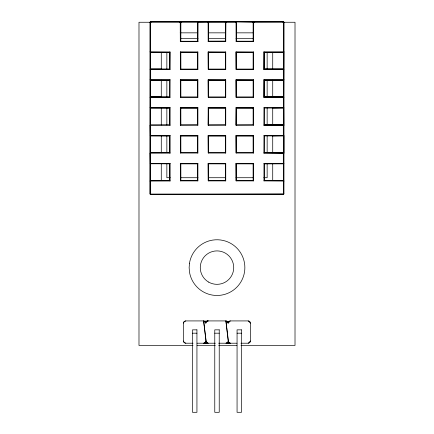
<?xml version="1.0" encoding="UTF-8"?>
<svg xmlns="http://www.w3.org/2000/svg" width="434" height="434" viewBox="0 0 434 434"><rect width="100%" height="100%" fill="white"/><g stroke="black" fill="none" stroke-linecap="round" stroke-linejoin="round"><path stroke-width="0.65" d="M150.62 164.117L150.62 162.766M150.636 136.39L150.636 135.034M150.674 52.519L150.679 51.169M197.893 69.456L197.503 69.071L197.524 52.324L180.723 52.292L180.777 69.071L180.387 69.456L180.305 51.868L197.893 51.955L197.893 69.456L180.387 69.456M225.913 21.705L225.36 22.259L225.36 41.203L208.64 41.203L208.163 41.68L225.751 41.593L225.365 41.208L225.387 22.259L225.913 21.705L225.751 41.593L208.163 41.68L208.087 21.705L197.66 21.863L197.497 41.203L197.975 41.68L180.305 41.68L180.224 21.705L180.777 22.177L180.783 41.203L180.305 41.68M225.751 69.456L225.365 69.071L225.382 52.324L208.586 52.292L208.635 69.071L208.249 69.456L208.163 51.868L225.751 51.955L225.751 69.456L208.249 69.456L208.163 51.868L208.64 52.346L225.36 52.346L225.751 51.955M236.107 41.593L236.031 21.705L236.497 22.172L236.497 41.208L236.107 41.593L253.613 41.593L253.695 21.705L253.217 22.259L253.217 41.203L253.613 41.593M253.613 69.456L253.223 69.071L253.244 52.324L253.613 51.955L236.025 51.868L236.107 69.456L253.613 69.456L253.613 51.955M253.776 21.705L253.244 22.259L253.223 41.208L236.497 41.208M253.613 163.396L253.217 163.792L253.223 180.511L253.613 180.902L236.107 180.902L236.025 163.314L253.613 163.396L253.613 180.902M253.613 135.533L253.217 135.929L253.223 152.649L253.613 153.039L253.613 135.533L236.025 135.451L236.107 153.039L253.613 153.039M263.97 163.396L264.355 163.786L283.31 163.792L283.858 163.314L263.97 163.396L263.97 180.902L283.858 181.065L283.559 180.566L283.397 194.432L150.31 194.258L150.142 22.172L150.522 21.727L283.397 21.705L283.858 22.172L283.858 193.965L283.31 194.432L283.31 193.965L283.76 193.879L283.7 194.275L150.441 194.378L150.142 193.879L150.3 21.863L150.69 21.76L150.69 22.085L150.164 22.085L150.142 193.879L150.69 194.416L150.603 193.879M263.97 107.675L264.355 108.061L283.397 108.061L283.858 107.513L263.97 107.675L263.888 125.263L283.858 125.339L283.554 124.84L283.858 51.787L263.888 51.868L263.888 69.538L283.31 69.532L283.836 69.451L283.31 69.066L264.306 69.12L264.306 52.292L283.397 52.34L283.858 51.787M283.397 22.259L283.397 21.705L283.863 22.259L283.76 193.879M170.03 97.319L169.645 96.928L150.603 96.928L150.142 97.4L170.03 97.319L170.112 79.731L150.142 79.731L150.69 80.187L169.645 80.203L170.112 79.731M283.858 135.451L283.858 153.202L263.888 153.121L263.97 135.533L283.858 135.457L283.31 135.929L264.366 135.929L263.97 135.533M150.365 22.259L150.197 194.134L283.858 193.879L283.397 194.432L283.397 181.065M263.888 125.263L264.355 124.791L283.31 124.813L283.31 135.929L283.635 135.82M263.888 153.121L264.355 152.649L283.31 152.67L283.31 163.792L283.858 163.32M263.888 79.731L264.366 80.209L283.391 80.203L283.858 79.65L263.888 79.731L263.888 97.4L283.836 97.308L283.391 96.928L283.31 69.532L264.132 69.299L264.306 52.292M283.69 107.892L283.397 108.061L283.31 97.395L264.132 97.156L264.306 80.149L283.397 80.203L283.858 79.731M150.142 51.787L150.69 52.33L169.645 52.34L170.03 51.955L150.142 51.787L150.224 52.058L150.69 52.33L150.603 21.705L150.142 22.259M283.76 152.876L283.76 135.696L272.72 135.929M283.858 181.065L283.554 180.566L264.366 180.506L263.97 180.902M283.31 193.879L283.7 181.065L283.635 194.329M150.142 181.065L150.609 180.511L169.634 180.506L170.112 180.983L150.142 181.065L150.603 180.511L169.694 180.566L169.694 163.732L150.3 163.629L150.142 153.202L150.609 152.649L169.634 152.643L170.112 153.121L150.142 153.202L150.603 152.654L169.694 152.703L169.694 135.869L170.112 135.451L170.112 153.121M150.603 22.259L150.555 21.738L283.445 21.738L283.863 22.259L283.397 21.705L283.391 69.071L264.366 69.066L263.888 69.538M150.603 194.432L150.142 193.965L150.452 194.296M193.059 343.213L185.795 343.213L183.994 342.296L183.566 340.983L183.566 323.151L183.994 321.844L185.795 320.921L203.627 320.921A2.23 2.23 0 0 1 205.749 322.462L205.857 323.151L203.627 320.921L206.101 341.997L208.087 343.213L215.351 343.213M205.857 323.151L206.28 321.844L208.087 320.921L225.913 320.921A2.23 2.23 0 0 1 228.034 322.462L228.143 323.151L230.373 320.921L248.205 320.921A2.23 2.23 0 0 1 250.434 323.151L250.434 340.983L248.205 343.213L240.941 343.213M170.03 69.456L150.142 69.532L150.603 69.071L169.645 69.071L170.03 69.456L170.03 51.955M283.858 51.868L283.391 52.34L264.366 52.346L263.888 51.868M169.634 152.643L169.634 135.929L150.3 135.766L150.142 125.339L170.112 125.263L170.112 107.594L150.142 107.513L150.609 108.061L150.69 193.879C151.032 195.045 149.464 193.694 150.69 193.879L150.441 194.378M253.244 22.259L283.858 22.172L283.31 21.705L283.31 22.259M150.142 69.532L150.69 69.169L150.69 80.187L150.142 79.65M150.142 97.395L150.69 97.032L150.452 107.93L169.694 108.012L169.634 124.786L170.112 125.263M206.28 321.844L205.749 322.462L205.613 322.142L206.28 321.844A2.23 2.23 0 0 1 208.087 320.921L204.636 321.165M205.966 341.672L205.428 342.296L206.101 341.997A2.23 2.23 0 0 0 208.087 343.213L197.025 343.213M228.387 322.142L229.364 321.165L227.72 321.844L228.034 322.462L228.387 322.142A2.23 2.23 0 0 1 230.373 320.921M228.143 323.151L225.913 320.921L228.251 341.672L227.72 342.296L228.387 341.997A2.23 2.23 0 0 0 230.373 343.213L236.975 343.213M180.305 51.868L180.783 52.346L197.497 52.346L197.893 51.955M150.603 124.791L150.142 125.339L150.609 124.791L169.634 124.786L169.634 108.066L170.112 107.594M180.387 97.319L180.777 96.928L180.783 80.209L180.305 79.731L197.893 79.813L197.893 97.319L180.387 97.319L180.305 79.731M180.783 80.209L197.497 80.209L197.893 79.813M180.305 125.263L180.777 124.791L180.783 108.066L180.305 107.594L180.305 125.263L197.893 125.176L197.893 107.675L180.305 107.594M197.893 125.176L197.503 124.791L197.497 108.066L197.893 107.675M208.64 80.209L208.64 96.923L208.249 97.319L208.163 79.731L208.64 80.209L225.36 80.209L225.751 79.813L208.163 79.731L208.249 97.319L225.751 97.319L225.751 79.813M253.223 69.071L236.497 69.071L236.107 69.456L236.025 51.868L236.503 52.346L236.503 69.066M169.634 180.506L169.634 163.792L170.112 163.314L170.112 180.983M180.387 153.039L180.777 152.649L180.783 135.929L180.305 135.451L197.893 135.533L197.893 153.039L180.387 153.039L180.305 135.451M197.893 153.039L197.503 152.649L197.497 135.929L197.893 135.533M208.163 107.594L208.64 108.066L225.36 108.066L225.751 107.675L208.163 107.594L208.163 125.263L225.751 125.176L225.751 107.675M236.503 80.209L236.503 96.923L236.107 97.319L236.025 79.731L236.503 80.209L253.217 80.209L253.613 79.813L236.025 79.731L236.107 97.319L253.613 97.319L253.613 79.813M180.387 180.902L180.777 180.511L180.783 163.792L180.305 163.314L197.893 163.396L197.893 180.902L180.387 180.902L180.305 163.314M197.893 180.902L197.503 180.511L197.497 163.792L197.893 163.396M225.751 153.039L225.365 152.649L225.36 135.929L225.751 135.533L208.163 135.451L208.249 153.039L225.751 153.039L225.751 135.533M236.025 107.594L236.503 108.066L253.217 108.066L253.613 107.675L236.025 107.594L236.025 125.263L253.613 125.176L253.613 107.675M263.888 97.4L264.366 96.923L264.366 80.209M208.64 163.792L208.64 180.506L208.249 180.902L208.163 163.314L208.64 163.792L225.36 163.792L225.751 163.396L208.163 163.314L208.249 180.902L225.751 180.902L225.751 163.396M272.72 125.008L272.72 108.066L283.76 107.833L283.858 125.339M150.142 22.172L197.503 22.177L197.557 41.257L180.723 41.257L180.772 22.172L180.224 21.705M227.899 322.142L228.572 321.844M283.31 152.876L283.554 135.869M227.72 321.844L229.065 321.35M225.588 22.259L236.394 22.259L236.031 21.705M203.975 343.185L206.774 342.784L203.975 343.185L208.087 343.213M228.251 341.672L228.572 342.296L230.373 343.213L226.266 343.185L229.065 342.784L225.913 343.213L218.649 343.213M283.31 22.172L283.863 22.259M207.734 320.954L208.087 320.921M283.576 22.183L283.858 22.172M150.609 135.923L169.694 135.869M161.28 69.066L150.446 69.12L150.446 52.292L169.634 52.346L169.645 69.071L169.802 52.183L169.802 69.228L150.69 69.169M161.28 96.923L150.446 96.983L150.446 80.149L169.634 80.209L169.645 96.928M225.365 41.208L208.586 41.257L208.635 22.172L208.087 21.705L208.635 22.172L208.64 41.203M264.306 80.149L264.306 96.983L283.391 96.928L264.366 96.923M208.249 21.727L225.837 21.705M151.146 22.259L138.988 22.259L138.988 345.442L193.022 345.442M179.736 22.259L181.092 22.259M207.517 22.259L208.868 22.259M225.132 22.259L226.483 22.259M252.908 22.259L254.264 22.259M282.854 22.259L295.011 22.259L295.011 345.442L240.978 345.442M180.191 32.843L197.752 32.843M208.559 32.843L225.441 32.843M236.248 32.843L253.217 32.843M181.081 38.414L198.023 38.414M208.868 38.414L225.132 38.414M235.977 38.414L252.919 38.414M236.503 52.346L253.217 52.346L253.217 69.066M180.777 69.071L197.503 69.071M208.635 69.071L225.365 69.071M150.142 107.513L150.609 108.061L169.634 108.066M180.783 108.066L197.497 108.066M170.112 135.451L150.164 135.544L150.69 135.923M180.783 135.929L197.497 135.929M208.64 135.929L208.64 152.643L208.249 153.039L208.163 135.451L208.64 135.929L225.36 135.929M236.503 135.929L253.217 135.929L253.217 152.643L236.497 152.649L236.107 153.039L236.025 135.451L236.503 135.929L236.503 152.643L236.443 135.869L253.244 135.902M170.112 163.314L150.164 163.406L150.69 163.792M150.609 163.786L169.634 163.792M180.783 163.792L197.497 163.792M236.503 163.792L253.217 163.792L253.217 180.506L236.497 180.511L236.107 180.902L236.025 163.314L236.503 163.792L236.503 180.506L236.443 163.732L253.244 163.764M170.242 177.718L166.851 177.718L166.851 163.52M181.081 177.718L198.023 177.718M208.868 177.718L225.132 177.718M235.977 177.718L252.919 177.718M263.758 177.718L267.149 177.718L267.149 163.52M192.484 333.187L196.938 333.187M214.77 333.187L219.23 333.187M237.062 333.187L241.516 333.187M226.266 343.185L230.373 343.213M197.074 345.442L215.313 345.442M218.687 345.442L236.926 345.442M252.859 22.15L254.215 22.15M253.244 52.324L236.443 52.292L236.497 69.071M264.306 69.12L283.31 69.169M264.306 96.983L283.31 97.032M150.69 97.032L169.802 97.086M283.559 180.566L264.355 180.511L264.355 163.786L283.554 163.732L283.554 180.566M225.36 22.259L197.503 22.259L197.725 21.809L198.056 21.7L197.975 41.68M283.554 108.012L283.554 124.84L264.366 124.786L264.355 108.061M283.554 152.703L264.366 152.643L264.355 135.923M236.34 21.863L253.217 22.259M264.132 125.019L283.397 125.339M264.132 152.876L283.397 153.202M283.31 124.813L283.776 125.073M283.31 152.67L283.858 153.202M253.613 97.319L253.223 96.928L253.217 80.209M225.751 97.319L225.365 96.928L225.36 80.209M253.613 125.176L253.223 124.791L253.217 108.066M197.893 97.319L197.503 96.928L197.497 80.209M225.751 125.176L225.365 124.791L225.36 108.066M225.751 180.902L225.365 180.511L225.36 163.792M248.205 320.921L250.434 323.151M283.836 69.451L283.31 69.066L283.31 69.532M283.836 97.308L283.31 96.923L283.31 97.395M225.913 320.921L228.572 342.296M203.627 320.921L206.28 342.296M283.397 193.879L283.435 194.345M228.143 340.983L228.17 341.33M205.857 340.983L205.884 341.33M150.603 21.705L150.62 21.988M236.443 22.009L236.503 32.843M283.321 51.239L283.326 52.59M283.38 162.783L283.38 164.133M272.72 52.346L272.72 69.44M272.72 80.209L272.72 97.227M272.72 135.853L272.72 152.795M272.72 163.64L272.72 180.582M267.149 52.617L267.149 69.521M267.149 80.344L267.149 97.249M267.149 108.066L267.149 124.976M267.149 135.793L267.149 152.697M264.366 52.346L264.366 69.066M264.132 52.113L264.132 69.299M264.132 79.975L264.132 97.156M236.503 108.066L236.503 124.786L236.025 125.263L236.27 107.833L236.27 125.019M225.36 52.346L225.36 69.066M208.64 52.346L208.64 69.066M208.64 108.066L208.64 124.786L208.163 125.263L208.407 107.833L208.407 125.019M197.497 52.346L197.497 69.066M180.783 52.346L180.783 69.066M166.851 52.617L166.851 69.521M166.851 80.344L166.851 97.249M166.851 108.066L166.851 124.976M166.851 135.793L166.851 152.697M161.28 52.346L161.28 69.44M161.28 80.209L161.28 97.227M161.28 108.066L161.28 125.008M161.28 135.853L161.28 152.795M161.28 163.64L161.28 180.582M185.795 343.213A2.23 2.23 0 0 1 183.566 340.983M183.566 323.151A2.23 2.23 0 0 1 185.795 320.921M250.434 340.983A2.23 2.23 0 0 1 248.205 343.213M227.899 341.997A2.23 2.23 0 0 1 225.913 343.213M205.613 341.997A2.23 2.23 0 0 1 203.627 343.213M197.524 108.044L197.503 124.791L180.777 124.791L180.723 108.012L197.524 108.044M197.524 80.181L197.503 96.928L180.777 96.928L180.723 80.149L197.524 80.181M197.524 163.764L197.503 180.511L180.777 180.511L180.723 163.732L197.524 163.764M197.524 135.902L197.503 152.649L180.777 152.649L180.723 135.869L197.524 135.902M225.382 80.181L225.365 96.928L208.635 96.928L208.586 80.149L225.382 80.181M225.382 163.764L225.365 180.511L208.635 180.511L208.586 163.732L225.382 163.764M225.382 135.902L225.365 152.649L208.635 152.649L208.586 135.869L225.382 135.902M225.382 108.044L225.365 124.791L208.635 124.791L208.586 108.012L225.382 108.044M253.244 80.181L253.223 96.928L236.497 96.928L236.443 80.149L253.244 80.181M253.244 108.044L253.223 124.791L236.497 124.791L236.443 108.012L253.244 108.044M189.484 263.259L189.137 267.621L189.484 271.977A27.863 27.863 0 0 0 217 295.478A27.863 27.863 0 0 0 244.516 271.977A27.863 27.863 0 0 0 225.609 241.12A27.51 27.152 4.5 0 0 212.644 240.1A27.863 27.863 0 0 0 189.484 263.259M196.938 329.845L192.484 329.845L192.484 412.3L196.938 412.3L196.938 329.845M219.23 329.845L214.77 329.845L214.77 412.3L219.23 412.3L219.23 329.845M241.516 329.845L237.062 329.845L237.062 412.3L241.516 412.3L241.516 329.845M208.64 282.095A16.714 16.714 0 0 0 233.714 267.621A16.714 16.714 0 0 0 208.64 253.141A16.714 16.714 0 0 0 208.64 282.095"/></g></svg>
